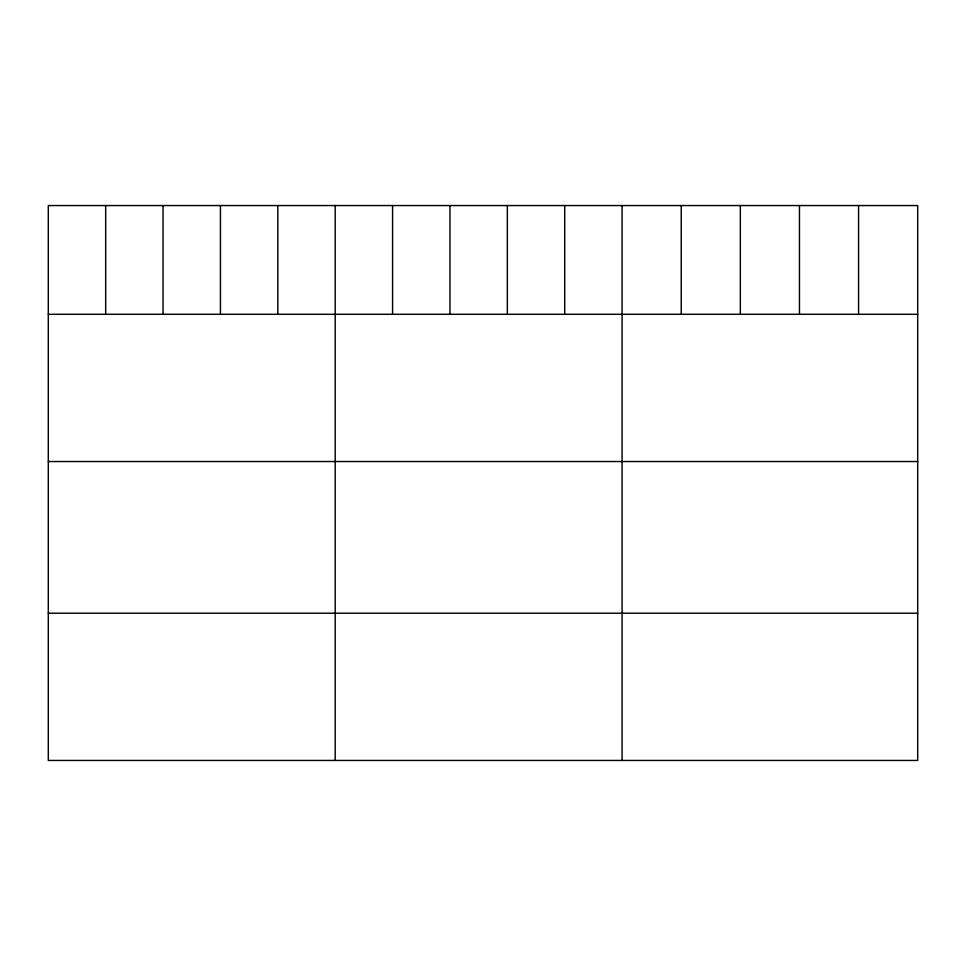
<?xml version="1.0" encoding="UTF-8"?>
<svg xmlns="http://www.w3.org/2000/svg" width="966" height="966" viewBox="0 0 966 966"><rect width="100%" height="100%" fill="white"/><g stroke="black" fill="none" stroke-linecap="round" stroke-linejoin="round"><path stroke-width="1.45" d="M917.7 314.3L917.7 760.447L48.3 760.447L48.3 205.553L917.7 205.553L917.7 314.3L48.3 314.3M48.3 461.531L917.7 461.531M48.3 613.217L917.7 613.217M858.581 205.553L858.581 314.3M799.462 205.553L799.462 314.3M740.342 205.553L740.342 314.3M681.223 205.553L681.223 314.3M622.104 205.553L622.104 760.447M564.724 205.553L564.724 314.3M507.343 205.553L507.343 314.3M449.963 205.553L449.963 314.3M392.582 205.553L392.582 314.3M335.202 205.553L335.202 760.447M277.822 205.553L277.822 314.3M220.441 205.553L220.441 314.3M163.061 205.553L163.061 314.3M105.68 205.553L105.68 314.3"/></g></svg>
